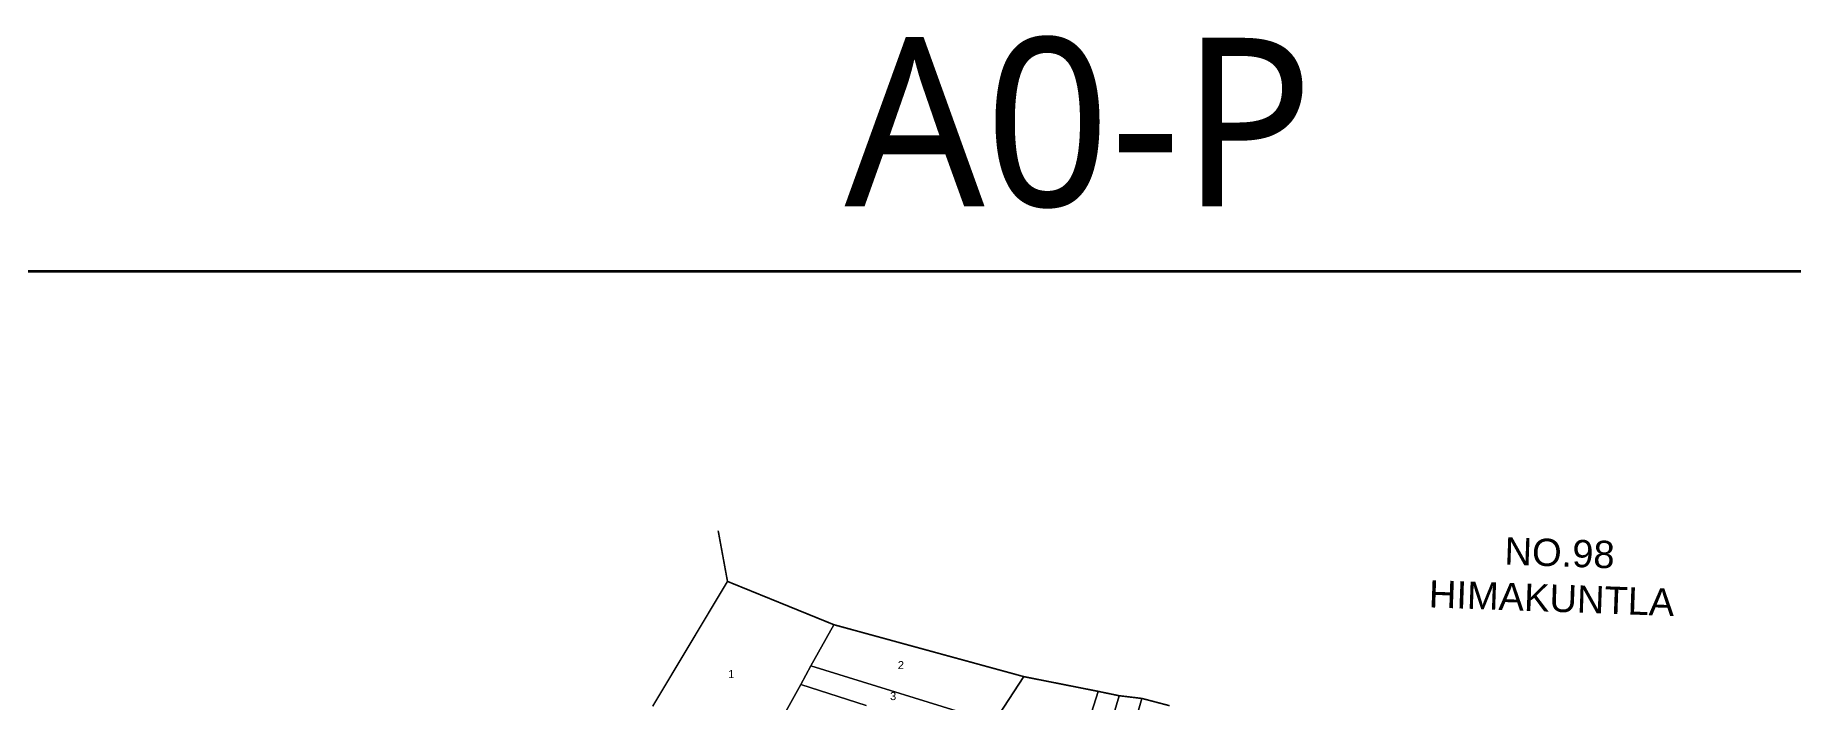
# Model space of a CAD drawing. Header units: inches. Extents: x 186800 to 194298, y 1604602 to 1613194.
# Drawn here: x 188499 to 191795, y 1611944 to 1613194 of the extents above; entities that cross this region are included whole.
import ezdxf

# ---------------------------------------------------------------- set-up
doc = ezdxf.new("R2010")
doc.units = ezdxf.units.IN
doc.header["$LTSCALE"] = 15
doc.header["$MEASUREMENT"] = 0
for name, color, linetype in [('CADAS', 1, 'Continuous'), ('PAPER SIZE', 5, 'Continuous'), ('PLOT', 7, 'Continuous'), ('PLOT NO', 7, 'Continuous'), ('text1', 7, 'Continuous'), ('VILLAGE BOUNDARY', 5, 'Continuous')]:
    doc.layers.add(name, color=color, linetype=linetype)
doc.styles.get("Standard").update_dxf_attribs({"font": 'arial.ttf'})
doc.styles.add('TMS', font='trebuc.ttf')

msp = doc.modelspace()

# ---------------------------------------------------------------- linework, layer by layer
at = {"layer": 'PAPER SIZE', "color": 5, "const_width": 5}
msp.add_lwpolyline([(186802.4, 1612752.1), (194293.5, 1612752.1), (194293.5, 1604605.9), (186802.4, 1604605.9)], close=True, dxfattribs=at)
at = {"layer": 'PLOT'}
for p, q in [((189656, 1611937.5), (189796.2, 1612171.4)), ((189796.2, 1612171.4), (189995.7, 1612090.3)), ((189995.7, 1612090.3), (189952.3, 1612013.2)), ((189952.3, 1612013.2), (189995.7, 1612090.3)), ((189995.7, 1612090.3), (190351.7, 1611993)), ((189952.3, 1612013.2), (189933.6, 1611978.4)), ((189933.6, 1611978.4), (189952.3, 1612013.2)), ((189952.3, 1612013.2), (190295.4, 1611906.9)), ((190295.4, 1611906.9), (189952.3, 1612013.2)), ((189933.6, 1611978.4), (189821, 1611777)), ((189821, 1611777), (189933.6, 1611978.4)), ((189933.6, 1611978.4), (190056.2, 1611939.1)), ((190056.2, 1611939.1), (189933.6, 1611978.4)), ((190351.7, 1611993), (190295.4, 1611906.9)), ((190295.4, 1611906.9), (190351.7, 1611993)), ((190351.7, 1611993), (190351.7, 1611993)), ((190351.7, 1611993), (190490.7, 1611965.5)), ((190490.7, 1611965.5), (190276.6, 1611290.6)), ((190276.6, 1611290.6), (190490.7, 1611965.5)), ((190530.2, 1611957.3), (190320.9, 1611252.6)), ((190320.9, 1611252.6), (190530.2, 1611957.3)), ((190573, 1611952.2), (190363.6, 1611215.7)), ((190363.6, 1611215.7), (190573, 1611952.2)), ((190490.7, 1611965.5), (190530.2, 1611957.3)), ((190530.2, 1611957.3), (190573, 1611952.2)), ((190573, 1611952.2), (190624.3, 1611938.7))]:
    msp.add_line(p, q, dxfattribs=at)
at = {"layer": 'PLOT NO', "color": 5, "const_width": 3}
msp.add_lwpolyline([(189796.2, 1612171.4), (189778.7, 1612266.5)], dxfattribs=at)
at = {"layer": 'VILLAGE BOUNDARY', "linetype": 'Continuous'}
for p, q in [((189656, 1611937.5), (189796.2, 1612171.4)), ((189796.2, 1612171.4), (189995.7, 1612090.3)), ((189995.7, 1612090.3), (190351.7, 1611993)), ((190351.7, 1611993), (190490.7, 1611965.5)), ((190490.7, 1611965.5), (190530.2, 1611957.3)), ((190530.2, 1611957.3), (190573, 1611952.2)), ((190573, 1611952.2), (190624.3, 1611938.7))]:
    msp.add_line(p, q, dxfattribs=at)
at = {"layer": 'VILLAGE BOUNDARY', "color": 5, "const_width": 3}
msp.add_lwpolyline([(189656, 1611937.5), (189796.2, 1612171.4), (189995.7, 1612090.3), (190351.7, 1611993), (190490.7, 1611965.5), (190530.2, 1611957.3), (190573, 1611952.2), (190624.3, 1611938.7)], dxfattribs=at)

# ---------------------------------------------------------------- texts
at = {"layer": 'CADAS', "color": 2, "style": 'TMS'}
msp.add_text('A0-P', height=315.69, dxfattribs=at).set_placement((190015.6, 1612873.9))
at = {"layer": 'PLOT NO', "color": 7, "oblique": 360}
for s, p in [('2', (190115.3, 1612007.2)), ('3', (190100.8, 1611949.1))]:
    msp.add_text(s, height=15, dxfattribs=at).set_placement(p)
at = {"layer": 'PLOT NO', "color": 7}
msp.add_text('1', height=15, dxfattribs=at).set_placement((189797.4, 1611990.4))
at = {"layer": 'text1', "color": 1, "insert": (191114.7, 1612259.1), "char_height": 51.118, "width": 588.877, "attachment_point": 1, "rotation": 357.9663}
msp.add_mtext('       NO.98 HIMAKUNTLA', dxfattribs=at)

doc.saveas('drawing.dxf')
